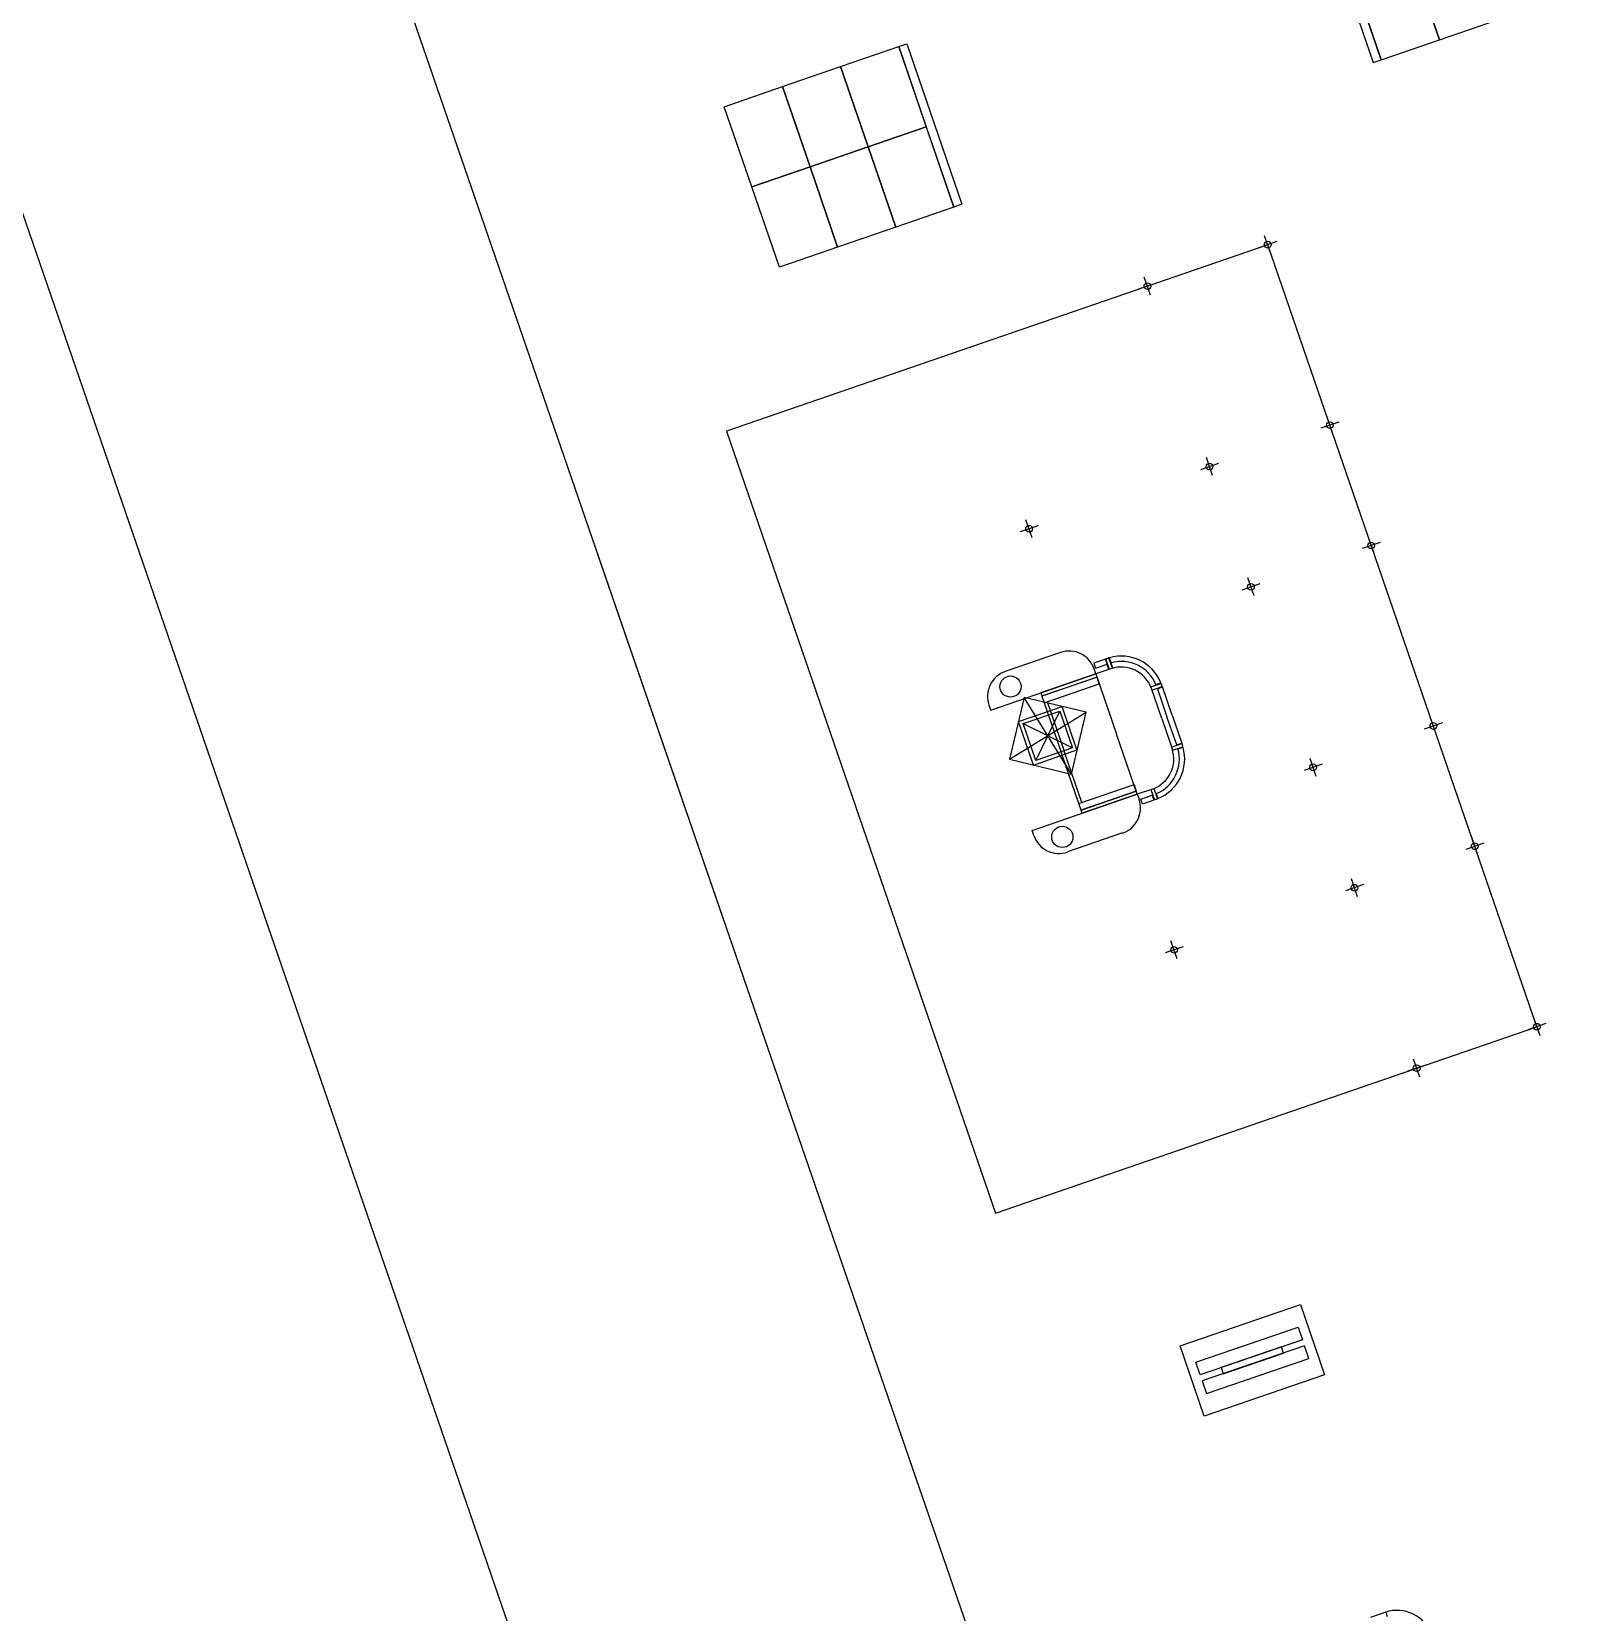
# Model space of a CAD drawing. Extents: x 809431 to 809707, y 818703 to 819368.
# Drawn here: x 809443.76 to 809458.29, y 819312.05 to 819326.95 of the extents above; entities that cross this region are included whole.
import ezdxf

# ---------------------------------------------------------------- set-up
doc = ezdxf.new("R2010")
doc.units = 0
for name, color, linetype in [('Fix Furn', 7, 'Continuous'), ('MAJ082__', 7, 'Continuous'), ('MAJ230__', 7, 'Continuous'), ('MAJ341__', 7, 'Continuous'), ('MAJ342__', 7, 'Continuous'), ('MAJ430_B', 7, 'Continuous'), ('MAJ430_W', 7, 'Continuous'), ('MAJ724__', 7, 'Continuous'), ('MAJ740__', 7, 'Continuous'), ('MAJ971__', 7, 'Continuous'), ('MMH296__', 7, 'Continuous')]:
    doc.layers.add(name, color=color, linetype=linetype)

# ---------------------------------------------------------------- blocks, each defined once
blk = doc.blocks.new('8-Seater')
at = {"layer": 'Fix Furn'}
for points in [[(316.683, 206.688), (316.683, 206.608), (315.083, 206.608), (315.083, 206.688)], [(315.883, 206.608), (315.883, 206.028), (315.083, 206.028), (315.083, 206.608)], [(316.683, 206.608), (316.683, 206.028), (315.883, 206.028), (315.883, 206.608)], [(315.883, 206.028), (315.883, 205.448), (315.083, 205.448), (315.083, 206.028)], [(316.683, 206.028), (316.683, 205.448), (315.883, 205.448), (315.883, 206.028)], [(315.883, 205.448), (315.883, 204.868), (315.083, 204.868), (315.083, 205.448)], [(316.683, 205.448), (316.683, 204.868), (315.883, 204.868), (315.883, 205.448)], [(315.883, 204.868), (315.883, 204.288), (315.083, 204.288), (315.083, 204.868)], [(316.683, 204.868), (316.683, 204.288), (315.883, 204.288), (315.883, 204.868)], [(316.383, 203.988), (315.383, 203.988), (315.383, 204.288), (316.383, 204.288)], [(315.883, 203.408), (315.883, 203.988), (315.083, 203.988), (315.083, 203.408)], [(316.683, 203.408), (316.683, 203.988), (315.883, 203.988), (315.883, 203.408)], [(315.883, 202.828), (315.883, 203.408), (315.083, 203.408), (315.083, 202.828)], [(316.683, 202.828), (316.683, 203.408), (315.883, 203.408), (315.883, 202.828)], [(315.883, 202.248), (315.883, 202.828), (315.083, 202.828), (315.083, 202.248)], [(316.683, 202.248), (316.683, 202.828), (315.883, 202.828), (315.883, 202.248)], [(315.883, 201.668), (315.883, 202.248), (315.083, 202.248), (315.083, 201.668)], [(316.683, 201.668), (316.683, 202.248), (315.883, 202.248), (315.883, 201.668)], [(316.683, 201.588), (316.683, 201.668), (315.083, 201.668), (315.083, 201.588)]]:
    blk.add_lwpolyline(points, close=True, dxfattribs=at)
blk = doc.blocks.new('6-Seater without table')
at = {"layer": 'Fix Furn'}
for points in [[(604.684, 150.957), (604.684, 150.877), (603.084, 150.877), (603.084, 150.957)], [(603.884, 150.877), (603.884, 150.297), (603.084, 150.297), (603.084, 150.877)], [(604.684, 150.877), (604.684, 150.297), (603.884, 150.297), (603.884, 150.877)], [(603.884, 150.297), (603.884, 149.717), (603.084, 149.717), (603.084, 150.297)], [(604.684, 150.297), (604.684, 149.717), (603.884, 149.717), (603.884, 150.297)], [(603.884, 149.717), (603.884, 149.137), (603.084, 149.137), (603.084, 149.717)], [(604.684, 149.717), (604.684, 149.137), (603.884, 149.137), (603.884, 149.717)]]:
    blk.add_lwpolyline(points, close=True, dxfattribs=at)

msp = doc.modelspace()

# ---------------------------------------------------------------- linework, layer by layer
at = {"layer": 'MAJ082__'}
msp.add_lwpolyline([(809455.424, 819324.944), (809450.318, 819323.186), (809452.857, 819315.811), (809457.963, 819317.569)], close=True, dxfattribs=at)
at = {"layer": 'MAJ230__'}
msp.add_line((809434.723, 819363.79), (809487.26, 819211.212), dxfattribs=at)
at = {"layer": 'MAJ341__'}
for p, q in [((809455.453, 819324.859), (809455.394, 819325.029)), ((809455.509, 819324.973), (809455.339, 819324.914)), ((809454.374, 819324.582), (809454.204, 819324.524)), ((809454.318, 819324.468), (809454.26, 819324.638)), ((809456.095, 819323.271), (809455.925, 819323.213)), ((809456.039, 819323.157), (809455.981, 819323.327)), ((809454.96, 819322.88), (809454.79, 819322.822)), ((809454.904, 819322.766), (809454.846, 819322.936)), ((809453.203, 819322.18), (809453.144, 819322.35)), ((809453.258, 819322.294), (809453.088, 819322.236)), ((809456.486, 819322.137), (809456.315, 819322.078)), ((809456.43, 819322.022), (809456.371, 819322.192)), ((809455.295, 819321.631), (809455.237, 819321.802)), ((809455.351, 819321.746), (809455.181, 819321.687)), ((809457.072, 819320.435), (809456.901, 819320.376)), ((809457.016, 819320.32), (809456.957, 819320.49)), ((809455.937, 819320.044), (809455.767, 819319.985)), ((809455.881, 819319.93), (809455.823, 819320.1)), ((809457.462, 819319.3), (809457.292, 819319.241)), ((809457.407, 819319.186), (809457.348, 819319.356)), ((809456.272, 819318.795), (809456.213, 819318.965)), ((809456.328, 819318.909), (809456.157, 819318.851)), ((809454.626, 819318.323), (809454.456, 819318.265)), ((809454.57, 819318.209), (809454.511, 819318.379)), ((809458.048, 819317.598), (809457.878, 819317.539)), ((809457.993, 819317.484), (809457.934, 819317.654)), ((809456.914, 819317.207), (809456.744, 819317.149)), ((809456.858, 819317.093), (809456.799, 819317.263))]:
    msp.add_line(p, q, dxfattribs=at)
for centre in [(809455.424, 819324.944), (809454.289, 819324.553), (809456.01, 819323.242), (809454.875, 819322.851), (809453.173, 819322.265), (809456.4, 819322.107), (809455.266, 819321.717), (809456.987, 819320.405), (809455.852, 819320.015), (809457.377, 819319.271), (809456.243, 819318.88), (809454.541, 819318.294), (809457.963, 819317.569), (809456.829, 819317.178)]:
    msp.add_circle(centre, 0.0317, dxfattribs=at)
at = {"layer": 'MAJ342__'}
for p, q in [((809453.893, 819321.035), (809453.784, 819320.998)), ((809453.926, 819320.938), (809453.893, 819321.035)), ((809453.912, 819321.042), (809453.898, 819321.037)), ((809453.931, 819320.939), (809453.898, 819321.037)), ((809453.959, 819320.949), (809453.926, 819321.047)), ((809453.964, 819320.951), (809453.931, 819321.048)), ((809453.784, 819320.998), (809453.8, 819320.951)), ((809453.8, 819320.951), (809453.909, 819320.988)), ((809454.321, 819320.773), (809454.419, 819320.806)), ((809454.331, 819320.744), (809454.429, 819320.778)), ((809454.37, 819320.795), (809454.417, 819320.811)), ((809454.383, 819320.757), (809454.43, 819320.773)), ((809454.383, 819320.757), (809454.474, 819320.492)), ((809454.384, 819320.763), (809454.386, 819320.758)), ((809454.429, 819320.778), (809454.424, 819320.792)), ((809454.428, 819320.772), (809454.426, 819320.777)), ((809454.522, 819320.508), (809454.43, 819320.773)), ((809454.566, 819320.227), (809454.474, 819320.492)), ((809454.522, 819320.508), (809454.613, 819320.244)), ((809454.517, 819320.205), (809454.614, 819320.239)), ((809454.526, 819320.177), (809454.624, 819320.21)), ((809454.566, 819320.227), (809454.613, 819320.244)), ((809454.57, 819320.224), (809454.568, 819320.228)), ((809454.578, 819320.189), (809454.626, 819320.206)), ((809454.61, 819320.243), (809454.612, 819320.238)), ((809454.614, 819320.239), (809454.619, 819320.225)), ((809454.35, 819319.815), (809454.384, 819319.718)), ((809454.226, 819319.716), (809454.334, 819319.753)), ((809454.242, 819319.669), (809454.226, 819319.716)), ((809454.351, 819319.706), (809454.242, 819319.669)), ((809454.322, 819319.805), (809454.355, 819319.708)), ((809454.334, 819319.753), (809454.351, 819319.706)), ((809454.369, 819319.713), (809454.355, 819319.708)), ((809454.372, 819319.767), (809454.388, 819319.719))]:
    msp.add_line(p, q, dxfattribs=at)
for points in [[(809453.899, 819321.034), (809453.894, 819321.033)], [(809453.908, 819320.991), (809453.913, 819320.993)], [(809454.335, 819319.75), (809454.34, 819319.752)], [(809454.354, 819319.71), (809454.35, 819319.709)]]:
    msp.add_lwpolyline(points, dxfattribs=at)
for centre, radius, start, end in [((809454.043, 819320.661), 0.403, 106.8669, 109), ((809454.043, 819320.661), 0.4, 106.134, 106.8509), ((809454.043, 819320.661), 0.403, 21.8446, 106.1554), ((809454.043, 819320.661), 0.356, 105.7795, 106.5852), ((809454.043, 819320.661), 0.353, 22.2479, 105.7521), ((809454.043, 819320.661), 0.356, 21.4148, 22.2205), ((809454.043, 819320.661), 0.4, 21.1491, 21.866), ((809454.043, 819320.661), 0.403, 19, 21.1331), ((809454.238, 819320.094), 0.353, 292.2479, 15.7521), ((809454.238, 819320.094), 0.403, 291.8446, 16.1554), ((809454.238, 819320.094), 0.356, 15.7795, 16.5852), ((809454.238, 819320.094), 0.403, 16.8669, 19), ((809454.238, 819320.094), 0.4, 16.134, 16.8509), ((809454.238, 819320.094), 0.356, 291.4148, 292.2205), ((809454.238, 819320.094), 0.403, 289, 291.1331), ((809454.238, 819320.094), 0.4, 291.1491, 291.866)]:
    msp.add_arc(centre, radius, start, end, dxfattribs=at)
at = {"layer": 'MAJ430_B'}
for p, q in [((809453.572, 819319.952), (809453.127, 819320.675)), ((809452.988, 819320.091), (809453.711, 819320.535))]:
    msp.add_line(p, q, dxfattribs=at)
msp.add_lwpolyline([(809453.711, 819320.535), (809453.127, 819320.675), (809452.988, 819320.091), (809453.572, 819319.952)], close=True, dxfattribs=at)
at = {"layer": 'MAJ430_W'}
for p, q in [((809453.074, 819320.448), (809453.484, 819320.589)), ((809453.625, 819320.179), (809453.484, 819320.589)), ((809453.215, 819320.037), (809453.074, 819320.448)), ((809453.117, 819320.427), (809453.582, 819320.2)), ((809453.236, 819320.081), (809453.463, 819320.546)), ((809453.215, 819320.037), (809453.625, 819320.179))]:
    msp.add_line(p, q, dxfattribs=at)
msp.add_lwpolyline([(809453.117, 819320.427), (809453.463, 819320.546), (809453.582, 819320.2), (809453.236, 819320.081)], close=True, dxfattribs=at)
at = {"layer": 'MAJ724__'}
for p, q in [((809453.388, 819320.719), (809453.294, 819320.686)), ((809453.315, 819320.625), (809453.479, 819320.149)), ((809453.343, 819320.635), (809453.507, 819320.159)), ((809453.643, 819319.674), (809453.479, 819320.149)), ((809453.671, 819319.683), (809453.507, 819320.159)), ((809453.758, 819319.645), (809453.664, 819319.612)), ((809456.537, 819312.048), (809456.395, 819311.999))]:
    msp.add_line(p, q, dxfattribs=at)
for points in [[(809453.469, 819321.098), (809452.949, 819320.919)], [(809452.794, 819320.601), (809452.811, 819320.554), (809453.312, 819320.726), (809453.312, 819320.726), (809453.803, 819320.896), (809453.787, 819320.943)], [(809453.803, 819320.896), (809453.283, 819320.717), (809453.293, 819320.688), (809453.813, 819320.867)], [(809453.945, 819320.945), (809453.803, 819320.896), (809453.999, 819320.328)], [(809454.424, 819320.475), (809454.327, 819320.759)], [(809454.424, 819320.475), (809454.522, 819320.191)], [(809454.336, 819319.81), (809454.194, 819319.761), (809453.999, 819320.328)], [(809453.218, 819319.372), (809453.201, 819319.419), (809453.702, 819319.592), (809453.702, 819319.592), (809454.194, 819319.761), (809454.21, 819319.714)], [(809454.194, 819319.761), (809453.674, 819319.582), (809453.664, 819319.61), (809454.184, 819319.789)], [(809454.055, 819319.396), (809453.535, 819319.217)], [(809456.538, 819312.048), (809456.552, 819312.006)]]:
    msp.add_lwpolyline(points, dxfattribs=at)
for points in [[(809453.294, 819320.686), (809453.315, 819320.625), (809453.835, 819320.804), (809453.814, 819320.865)], [(809453.664, 819319.612), (809453.643, 819319.674), (809454.163, 819319.853), (809454.184, 819319.791)]]:
    msp.add_lwpolyline(points, close=True, dxfattribs=at)
for centre in [(809452.998, 819320.777), (809453.487, 819319.359)]:
    msp.add_circle(centre, 0.1, dxfattribs=at)
for centre, radius, start, end in [((809453.551, 819320.862), 0.25, 19, 109), ((809453.031, 819320.683), 0.25, 109, 199), ((809454.043, 819320.661), 0.3, 19, 109), ((809454.238, 819320.094), 0.3, 289, 19), ((809453.974, 819319.632), 0.25, 289, 19), ((809453.454, 819319.453), 0.25, 199, 289), ((809456.645, 819311.721), 0.344, 19, 109)]:
    msp.add_arc(centre, radius, start, end, dxfattribs=at)
at = {"layer": 'MAJ740__'}
for points in [[(809455.96, 819314.287), (809454.826, 819313.897), (809454.598, 819314.559), (809455.732, 819314.949)], [(809455.751, 819314.617), (809454.787, 819314.285), (809454.746, 819314.405), (809455.71, 819314.737)], [(809455.771, 819314.561), (809454.806, 819314.229), (809454.848, 819314.109), (809455.812, 819314.441)], [(809455.005, 819314.297), (809455.572, 819314.492), (809455.553, 819314.549), (809454.986, 819314.354)]]:
    msp.add_lwpolyline(points, close=True, dxfattribs=at)
at = {"layer": 'MAJ971__'}
msp.add_lwpolyline([(809431.463, 819367.748), (809434.75, 819358.2), (809432.585, 819357.454), (809483.398, 819209.883)], dxfattribs=at)
at = {"layer": 'MMH296__'}
msp.add_line((809449.103, 819322.027), (809451.187, 819315.976), dxfattribs=at)

# ---------------------------------------------------------------- block references
at = {"layer": 'MAJ724__', "rotation": -71.0001098042651}
for name, p in [('8-Seater', (809162.713, 819560.461)), ('6-Seater without table', (809112.942, 819847.919))]:
    msp.add_blockref(name, p, dxfattribs=at)

doc.saveas('drawing.dxf')
